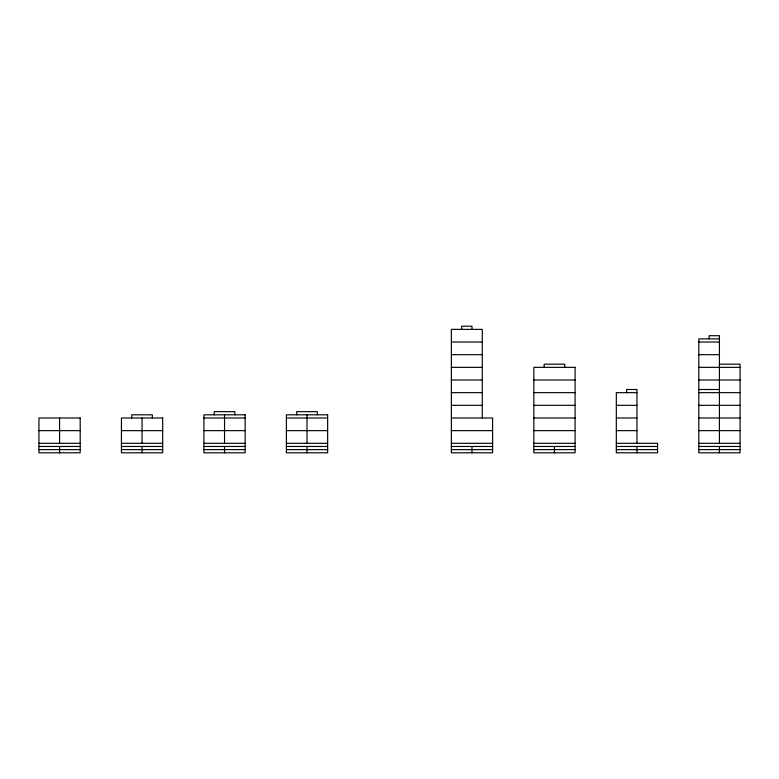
<?xml version="1.0" encoding="UTF-8"?>
<svg xmlns="http://www.w3.org/2000/svg" width="779" height="779" viewBox="0 0 779 779"><rect width="100%" height="100%" fill="white"/><g stroke="black" fill="none" stroke-linecap="round" stroke-linejoin="round"><path stroke-width="1.17" d="M719.426 338.865L698.812 338.865L698.812 452.794L740.05 452.794L740.05 364.183L719.426 364.183M451.362 342.03L482.289 342.03M698.812 342.03L719.426 342.03M451.362 354.688L482.289 354.688M698.812 354.688L719.426 354.688M451.362 367.347L482.289 367.347M698.812 367.347L740.05 367.347M451.362 380.006L482.289 380.006M533.849 380.006L575.087 380.006M698.812 380.006L740.05 380.006M698.812 389.5L719.426 389.5M451.362 392.665L482.289 392.665M533.849 392.665L575.087 392.665M636.949 392.665L616.325 392.665L616.325 452.794L657.564 452.794L657.564 443.3L616.325 443.3M698.812 392.665L740.05 392.665M451.362 405.323L482.289 405.323M533.849 405.323L575.087 405.323M616.325 405.323L636.949 405.323M698.812 405.323L740.05 405.323M203.913 417.982L245.151 417.982M286.399 417.982L327.638 417.982M451.362 417.982L492.601 417.982L492.601 452.794L451.362 452.794L451.362 329.371L482.289 329.371L482.289 417.982M533.849 417.982L575.087 417.982M616.325 417.982L636.949 417.982M698.812 417.982L740.05 417.982M38.95 430.641L80.188 430.641M121.436 430.641L162.675 430.641M203.913 430.641L245.151 430.641M286.399 430.641L327.638 430.641M451.362 430.641L492.601 430.641M533.849 430.641L575.087 430.641M616.325 430.641L636.949 430.641M698.812 430.641L740.05 430.641M38.95 443.3L80.188 443.3M121.436 443.3L162.675 443.3M203.913 443.3L245.151 443.3M286.399 443.3L327.638 443.3M451.362 443.3L492.601 443.3M533.849 443.3L575.087 443.3M698.812 443.3L740.05 443.3M38.95 446.464L80.188 446.464M121.436 446.464L162.675 446.464M203.913 446.464L245.151 446.464M286.399 446.464L327.638 446.464M451.362 446.464L492.601 446.464M533.849 446.464L575.087 446.464M616.325 446.464L657.564 446.464M698.812 446.464L740.05 446.464M38.95 449.629L80.188 449.629M121.436 449.629L162.675 449.629M203.913 449.629L245.151 449.629M286.399 449.629L327.638 449.629M451.362 449.629L492.601 449.629M533.849 449.629L575.087 449.629M616.325 449.629L657.564 449.629M698.812 449.629L740.05 449.629M719.426 443.3L719.426 335.7L709.124 335.7L709.124 338.865M719.426 446.464L719.426 452.794M636.949 443.3L636.949 389.5L626.637 389.5L626.637 392.665M636.949 446.464L636.949 452.794M564.775 367.347L564.775 364.183L544.151 364.183L544.151 367.347M554.463 446.464L554.463 452.794M471.986 329.371L471.986 326.206L461.674 326.206L461.674 329.371M471.986 446.464L471.986 452.794M317.326 414.817L317.326 411.653L296.711 411.653L296.711 414.817M307.014 414.817L307.014 443.3M307.014 446.464L307.014 452.794M234.849 414.817L234.849 411.653L214.225 411.653L214.225 414.817M224.537 414.817L224.537 443.3M224.537 446.464L224.537 452.794M152.363 417.982L152.363 414.817L131.739 414.817L131.739 417.982M142.051 417.982L142.051 443.3M142.051 446.464L142.051 452.794M59.574 417.982L59.574 443.3M59.574 446.464L59.574 452.794M575.087 367.347L533.839 367.347L533.849 452.794L575.087 452.794L575.087 367.347M245.151 414.817L203.913 414.817L203.913 452.794L245.151 452.794L245.151 414.817M327.638 414.817L286.399 414.817L286.399 452.794L327.638 452.794L327.638 414.817M80.188 417.982L38.95 417.982L38.95 452.794L80.188 452.794L80.188 417.982M162.675 417.982L121.436 417.982L121.436 452.794L162.675 452.794L162.675 417.982"/></g></svg>
